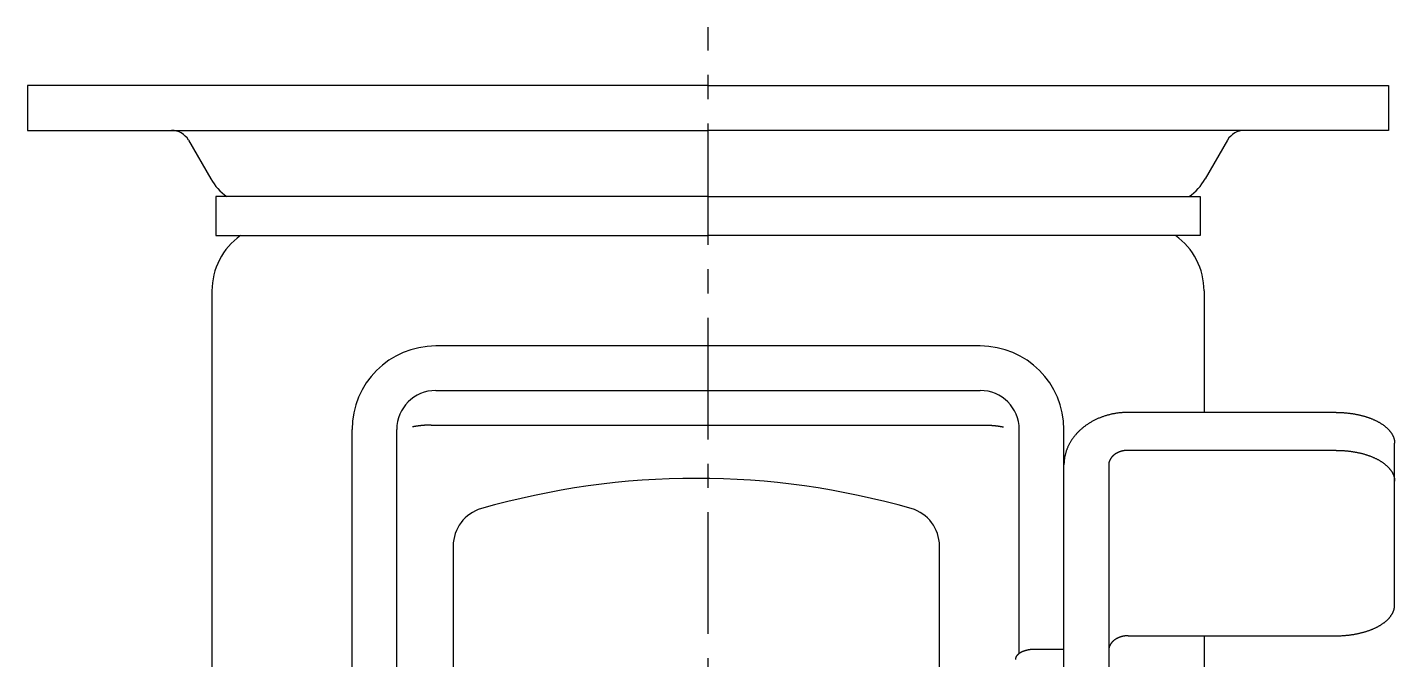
# Model space of a CAD drawing. Extents: x 1 to 225, y -6 to 248.
# Drawn here: x 15.6 to 85.9, y 103.2 to 135.7 of the extents above; entities that cross this region are included whole.
import ezdxf

# ---------------------------------------------------------------- set-up
doc = ezdxf.new("R2010")
doc.units = 0
doc.header["$LTSCALE"] = 5
doc.linetypes.add('CENTER', pattern=[2, 1.25, -0.25, 0.25, -0.25])
doc.layers.get('0').update_dxf_attribs({"linetype": 'CONTINUOUS'})
doc.layers.add('CENTER', color=1, linetype='CENTER')

msp = doc.modelspace()

# ---------------------------------------------------------------- linework, layer by layer
at = {"color": 7, "linetype": 'CONTINUOUS'}
for p, q in [((15.56705, 132.7), (15.56705, 130.4)), ((50.558877, 132.7), (15.56705, 132.7)), ((50.558877, 132.7), (85.550703, 132.7)), ((85.550703, 132.7), (85.550703, 130.4)), ((15.56705, 130.4), (50.558877, 130.4)), ((85.550703, 130.4), (50.558877, 130.4)), ((23.849372, 129.9), (25.004073, 127.9)), ((77.268381, 129.9), (76.113681, 127.9)), ((25.25231, 126.99), (25.25231, 124.99)), ((50.558877, 126.99), (25.25231, 126.99)), ((50.558877, 126.99), (75.865444, 126.99)), ((75.865444, 126.99), (75.865444, 124.99)), ((25.25231, 124.99), (50.558877, 124.99)), ((75.865444, 124.99), (50.558877, 124.99)), ((25.058877, 122.14), (25.058877, 98.447997)), ((76.058877, 122.14), (76.058877, 115.891636)), ((64.558877, 119.308858), (36.558877, 119.308858)), ((36.558877, 117.01761), (64.558877, 117.01761)), ((82.858877, 115.891636), (72.158877, 115.891636)), ((32.258877, 69), (32.258877, 115.008858)), ((34.558877, 69), (34.558877, 115.01761)), ((36.318877, 115.24), (64.798877, 115.24)), ((66.558877, 103.491525), (66.558877, 115.01761)), ((68.858877, 69), (68.858877, 115.008858)), ((82.858877, 113.941126), (72.158877, 113.941126)), ((85.858877, 105.992337), (85.858877, 114.301878)), ((71.158877, 113.189873), (71.158877, 71.070846)), ((37.458877, 109.020542), (37.458877, 80)), ((62.458877, 80), (62.458877, 109.020542)), ((72.158877, 104.402579), (82.858877, 104.402579)), ((76.058877, 104.402579), (76.058877, 98.447997)), ((68.858877, 103.703493), (67.358877, 103.703493))]:
    msp.add_line(p, q, dxfattribs=at)
for points in [[(72.1589, 115.892, 0), (72.1184, 115.891, 0), (72.0779, 115.891, 0), (72.0374, 115.89, 0), (71.997, 115.888, 0), (71.9565, 115.887, 0), (71.9161, 115.884, 0), (71.8757, 115.882, 0), (71.8354, 115.879, 0), (71.7951, 115.875, 0), (71.7549, 115.871, 0), (71.7148, 115.867, 0), (71.6747, 115.862, 0), (71.6346, 115.857, 0), (71.5947, 115.852, 0), (71.5548, 115.846, 0), (71.5151, 115.84, 0), (71.4754, 115.833, 0), (71.4358, 115.826, 0), (71.3964, 115.819, 0), (71.357, 115.811, 0), (71.3178, 115.802, 0), (71.2787, 115.794, 0), (71.2398, 115.785, 0), (71.2009, 115.775, 0), (71.1623, 115.765, 0), (71.1237, 115.755, 0), (71.0854, 115.745, 0), (71.0471, 115.734, 0), (71.0091, 115.722, 0), (70.9712, 115.711, 0), (70.9335, 115.698, 0), (70.896, 115.686, 0), (70.8587, 115.673, 0), (70.8216, 115.66, 0), (70.7847, 115.646, 0), (70.7479, 115.632, 0), (70.7114, 115.618, 0), (70.6752, 115.603, 0), (70.6391, 115.588, 0), (70.6033, 115.573, 0), (70.5677, 115.557, 0), (70.5323, 115.541, 0), (70.4972, 115.524, 0), (70.4623, 115.507, 0), (70.4277, 115.49, 0), (70.3934, 115.472, 0), (70.3593, 115.455, 0), (70.3255, 115.436, 0), (70.292, 115.418, 0), (70.2587, 115.399, 0), (70.2257, 115.38, 0), (70.1931, 115.36, 0), (70.1607, 115.34, 0), (70.1286, 115.32, 0), (70.0968, 115.299, 0), (70.0654, 115.278, 0), (70.0342, 115.257, 0), (70.0034, 115.236, 0), (69.9729, 115.214, 0), (69.9427, 115.192, 0), (69.9129, 115.169, 0), (69.8834, 115.147, 0), (69.8542, 115.124, 0), (69.8254, 115.1, 0), (69.797, 115.077, 0), (69.7689, 115.053, 0), (69.7411, 115.029, 0), (69.7137, 115.004, 0), (69.6867, 114.98, 0), (69.6601, 114.955, 0), (69.6338, 114.929, 0), (69.6079, 114.904, 0), (69.5824, 114.878, 0), (69.5573, 114.852, 0), (69.5326, 114.826, 0), (69.5083, 114.799, 0), (69.4844, 114.773, 0), (69.4608, 114.746, 0), (69.4377, 114.718, 0), (69.415, 114.691, 0), (69.3927, 114.663, 0), (69.3709, 114.635, 0), (69.3494, 114.607, 0), (69.3284, 114.579, 0), (69.3078, 114.55, 0), (69.2876, 114.522, 0), (69.2678, 114.493, 0), (69.2485, 114.463, 0), (69.2297, 114.434, 0), (69.2112, 114.405, 0), (69.1933, 114.375, 0), (69.1757, 114.345, 0), (69.1586, 114.315, 0), (69.142, 114.285, 0), (69.1258, 114.254, 0), (69.1101, 114.224, 0), (69.0948, 114.193, 0), (69.08, 114.162, 0), (69.0657, 114.131, 0), (69.0518, 114.1, 0), (69.0384, 114.069, 0), (69.0254, 114.037, 0), (69.013, 114.006, 0), (69.001, 113.974, 0), (68.9895, 113.942, 0), (68.9784, 113.91, 0), (68.9679, 113.878, 0), (68.9578, 113.846, 0), (68.9482, 113.814, 0), (68.9391, 113.782, 0), (68.9304, 113.749, 0), (68.9223, 113.717, 0), (68.9146, 113.684, 0), (68.9075, 113.652, 0), (68.9008, 113.619, 0), (68.8946, 113.586, 0), (68.8889, 113.553, 0), (68.8837, 113.521, 0), (68.879, 113.488, 0), (68.8748, 113.455, 0), (68.871, 113.422, 0), (68.8678, 113.389, 0), (68.8651, 113.356, 0), (68.8629, 113.322, 0), (68.8611, 113.289, 0), (68.8599, 113.256, 0), (68.8591, 113.223, 0), (68.8589, 113.19, 0)], [(82.8589, 115.892, 0), (82.8957, 115.892, 0), (82.9325, 115.891, 0), (82.9693, 115.891, 0), (83.0061, 115.89, 0), (83.0428, 115.889, 0), (83.0796, 115.887, 0), (83.1163, 115.886, 0), (83.1529, 115.884, 0), (83.1895, 115.882, 0), (83.2261, 115.88, 0), (83.2626, 115.877, 0), (83.2991, 115.874, 0), (83.3355, 115.871, 0), (83.3718, 115.868, 0), (83.408, 115.865, 0), (83.4441, 115.861, 0), (83.4802, 115.857, 0), (83.5162, 115.853, 0), (83.5521, 115.849, 0), (83.5878, 115.844, 0), (83.6235, 115.839, 0), (83.659, 115.834, 0), (83.6944, 115.829, 0), (83.7297, 115.823, 0), (83.7649, 115.817, 0), (83.7999, 115.811, 0), (83.8348, 115.805, 0), (83.8695, 115.799, 0), (83.9041, 115.792, 0), (83.9386, 115.785, 0), (83.9728, 115.778, 0), (84.0069, 115.771, 0), (84.0409, 115.763, 0), (84.0746, 115.755, 0), (84.1082, 115.747, 0), (84.1415, 115.739, 0), (84.1747, 115.731, 0), (84.2077, 115.722, 0), (84.2405, 115.713, 0), (84.2731, 115.704, 0), (84.3054, 115.695, 0), (84.3376, 115.685, 0), (84.3695, 115.675, 0), (84.4012, 115.665, 0), (84.4326, 115.655, 0), (84.4639, 115.645, 0), (84.4949, 115.634, 0), (84.5256, 115.624, 0), (84.5561, 115.613, 0), (84.5863, 115.602, 0), (84.6163, 115.59, 0), (84.646, 115.579, 0), (84.6754, 115.567, 0), (84.7046, 115.555, 0), (84.7335, 115.543, 0), (84.7621, 115.531, 0), (84.7904, 115.518, 0), (84.8184, 115.506, 0), (84.8461, 115.493, 0), (84.8736, 115.48, 0), (84.9007, 115.467, 0), (84.9275, 115.453, 0), (84.954, 115.44, 0), (84.9802, 115.426, 0), (85.0061, 115.412, 0), (85.0316, 115.398, 0), (85.0568, 115.384, 0), (85.0817, 115.369, 0), (85.1063, 115.355, 0), (85.1305, 115.34, 0), (85.1544, 115.325, 0), (85.1779, 115.31, 0), (85.2011, 115.295, 0), (85.2239, 115.28, 0), (85.2464, 115.264, 0), (85.2685, 115.249, 0), (85.2902, 115.233, 0), (85.3116, 115.217, 0), (85.3326, 115.201, 0), (85.3533, 115.185, 0), (85.3736, 115.169, 0), (85.3934, 115.152, 0), (85.4129, 115.136, 0), (85.4321, 115.119, 0), (85.4508, 115.102, 0), (85.4691, 115.085, 0), (85.4871, 115.068, 0), (85.5046, 115.051, 0), (85.5218, 115.034, 0), (85.5385, 115.017, 0), (85.5549, 114.999, 0), (85.5708, 114.982, 0), (85.5864, 114.964, 0), (85.6015, 114.946, 0), (85.6162, 114.928, 0), (85.6305, 114.91, 0), (85.6444, 114.892, 0), (85.6579, 114.874, 0), (85.6709, 114.856, 0), (85.6835, 114.837, 0), (85.6957, 114.819, 0), (85.7075, 114.801, 0), (85.7188, 114.782, 0), (85.7297, 114.763, 0), (85.7402, 114.745, 0), (85.7502, 114.726, 0), (85.7598, 114.707, 0), (85.769, 114.688, 0), (85.7777, 114.669, 0), (85.786, 114.65, 0), (85.7938, 114.631, 0), (85.8012, 114.612, 0), (85.8082, 114.593, 0), (85.8147, 114.574, 0), (85.8208, 114.554, 0), (85.8264, 114.535, 0), (85.8316, 114.516, 0), (85.8363, 114.496, 0), (85.8406, 114.477, 0), (85.8444, 114.458, 0), (85.8478, 114.438, 0), (85.8507, 114.419, 0), (85.8532, 114.399, 0), (85.8553, 114.38, 0), (85.8568, 114.36, 0), (85.858, 114.341, 0), (85.8587, 114.321, 0), (85.8589, 114.302, 0)], [(36.3189, 115.24, 0), (36.3114, 115.24, 0), (36.304, 115.24, 0), (36.2965, 115.24, 0), (36.2891, 115.24, 0), (36.2816, 115.24, 0), (36.2742, 115.24, 0), (36.2667, 115.24, 0), (36.2592, 115.24, 0), (36.2518, 115.24, 0), (36.2443, 115.239, 0), (36.2369, 115.239, 0), (36.2294, 115.239, 0), (36.222, 115.239, 0), (36.2145, 115.239, 0), (36.2071, 115.239, 0), (36.1996, 115.239, 0), (36.1922, 115.238, 0), (36.1847, 115.238, 0), (36.1773, 115.238, 0), (36.1698, 115.238, 0), (36.1623, 115.237, 0), (36.1549, 115.237, 0), (36.1474, 115.237, 0), (36.14, 115.237, 0), (36.1325, 115.236, 0), (36.1251, 115.236, 0), (36.1176, 115.236, 0), (36.1102, 115.235, 0), (36.1027, 115.235, 0), (36.0953, 115.235, 0), (36.0878, 115.234, 0), (36.0804, 115.234, 0), (36.0729, 115.234, 0), (36.0655, 115.233, 0), (36.058, 115.233, 0), (36.0506, 115.232, 0), (36.0431, 115.232, 0), (36.0357, 115.232, 0), (36.0282, 115.231, 0), (36.0208, 115.231, 0), (36.0133, 115.23, 0), (36.0059, 115.23, 0), (35.9984, 115.229, 0), (35.991, 115.229, 0), (35.9835, 115.228, 0), (35.9761, 115.228, 0), (35.9686, 115.227, 0), (35.9612, 115.227, 0), (35.9537, 115.226, 0), (35.9463, 115.225, 0), (35.9388, 115.225, 0), (35.9314, 115.224, 0), (35.9239, 115.224, 0), (35.9165, 115.223, 0), (35.909, 115.222, 0), (35.9016, 115.222, 0), (35.8941, 115.221, 0), (35.8867, 115.22, 0), (35.8793, 115.22, 0), (35.8718, 115.219, 0), (35.8644, 115.218, 0), (35.8569, 115.218, 0), (35.8495, 115.217, 0), (35.842, 115.216, 0), (35.8346, 115.215, 0), (35.8271, 115.215, 0), (35.8197, 115.214, 0), (35.8123, 115.213, 0), (35.8048, 115.212, 0), (35.7974, 115.212, 0), (35.7899, 115.211, 0), (35.7825, 115.21, 0), (35.775, 115.209, 0), (35.7676, 115.208, 0), (35.7602, 115.207, 0), (35.7527, 115.206, 0), (35.7453, 115.206, 0), (35.7379, 115.205, 0), (35.7304, 115.204, 0), (35.723, 115.203, 0), (35.7155, 115.202, 0), (35.7081, 115.201, 0), (35.7007, 115.2, 0), (35.6932, 115.199, 0), (35.6858, 115.198, 0), (35.6784, 115.197, 0), (35.6709, 115.196, 0), (35.6635, 115.195, 0), (35.6561, 115.194, 0), (35.6486, 115.193, 0), (35.6412, 115.192, 0), (35.6338, 115.191, 0), (35.6263, 115.19, 0), (35.6189, 115.189, 0), (35.6115, 115.188, 0), (35.604, 115.186, 0), (35.5966, 115.185, 0), (35.5892, 115.184, 0), (35.5817, 115.183, 0), (35.5743, 115.182, 0), (35.5669, 115.181, 0), (35.5595, 115.18, 0), (35.552, 115.178, 0), (35.5446, 115.177, 0), (35.5372, 115.176, 0), (35.5297, 115.175, 0), (35.5223, 115.174, 0), (35.5149, 115.172, 0), (35.5075, 115.171, 0), (35.5, 115.17, 0), (35.4926, 115.168, 0), (35.4852, 115.167, 0), (35.4778, 115.166, 0), (35.4704, 115.165, 0), (35.4629, 115.163, 0), (35.4555, 115.162, 0), (35.4481, 115.161, 0), (35.4407, 115.159, 0), (35.4333, 115.158, 0), (35.4258, 115.156, 0), (35.4184, 115.155, 0), (35.411, 115.154, 0), (35.4036, 115.152, 0), (35.3962, 115.151, 0), (35.3888, 115.149, 0), (35.3814, 115.148, 0), (35.3739, 115.146, 0), (35.3665, 115.145, 0)], [(64.7989, 115.24, 0), (64.8063, 115.24, 0), (64.8138, 115.24, 0), (64.8212, 115.24, 0), (64.8287, 115.24, 0), (64.8361, 115.24, 0), (64.8436, 115.24, 0), (64.8511, 115.24, 0), (64.8585, 115.24, 0), (64.866, 115.24, 0), (64.8734, 115.239, 0), (64.8809, 115.239, 0), (64.8883, 115.239, 0), (64.8958, 115.239, 0), (64.9032, 115.239, 0), (64.9107, 115.239, 0), (64.9181, 115.239, 0), (64.9256, 115.238, 0), (64.933, 115.238, 0), (64.9405, 115.238, 0), (64.948, 115.238, 0), (64.9554, 115.237, 0), (64.9629, 115.237, 0), (64.9703, 115.237, 0), (64.9778, 115.237, 0), (64.9852, 115.236, 0), (64.9927, 115.236, 0), (65.0001, 115.236, 0), (65.0076, 115.235, 0), (65.015, 115.235, 0), (65.0225, 115.235, 0), (65.0299, 115.234, 0), (65.0374, 115.234, 0), (65.0448, 115.234, 0), (65.0523, 115.233, 0), (65.0597, 115.233, 0), (65.0672, 115.232, 0), (65.0746, 115.232, 0), (65.0821, 115.232, 0), (65.0895, 115.231, 0), (65.097, 115.231, 0), (65.1044, 115.23, 0), (65.1119, 115.23, 0), (65.1193, 115.229, 0), (65.1268, 115.229, 0), (65.1342, 115.228, 0), (65.1417, 115.228, 0), (65.1491, 115.227, 0), (65.1566, 115.227, 0), (65.164, 115.226, 0), (65.1715, 115.225, 0), (65.1789, 115.225, 0), (65.1864, 115.224, 0), (65.1938, 115.224, 0), (65.2013, 115.223, 0), (65.2087, 115.222, 0), (65.2162, 115.222, 0), (65.2236, 115.221, 0), (65.2311, 115.22, 0), (65.2385, 115.22, 0), (65.2459, 115.219, 0), (65.2534, 115.218, 0), (65.2608, 115.218, 0), (65.2683, 115.217, 0), (65.2757, 115.216, 0), (65.2832, 115.215, 0), (65.2906, 115.215, 0), (65.2981, 115.214, 0), (65.3055, 115.213, 0), (65.3129, 115.212, 0), (65.3204, 115.212, 0), (65.3278, 115.211, 0), (65.3353, 115.21, 0), (65.3427, 115.209, 0), (65.3501, 115.208, 0), (65.3576, 115.207, 0), (65.365, 115.206, 0), (65.3725, 115.206, 0), (65.3799, 115.205, 0), (65.3873, 115.204, 0), (65.3948, 115.203, 0), (65.4022, 115.202, 0), (65.4097, 115.201, 0), (65.4171, 115.2, 0), (65.4245, 115.199, 0), (65.432, 115.198, 0), (65.4394, 115.197, 0), (65.4468, 115.196, 0), (65.4543, 115.195, 0), (65.4617, 115.194, 0), (65.4691, 115.193, 0), (65.4766, 115.192, 0), (65.484, 115.191, 0), (65.4914, 115.19, 0), (65.4989, 115.189, 0), (65.5063, 115.188, 0), (65.5137, 115.186, 0), (65.5212, 115.185, 0), (65.5286, 115.184, 0), (65.536, 115.183, 0), (65.5434, 115.182, 0), (65.5509, 115.181, 0), (65.5583, 115.18, 0), (65.5657, 115.178, 0), (65.5732, 115.177, 0), (65.5806, 115.176, 0), (65.588, 115.175, 0), (65.5954, 115.174, 0), (65.6029, 115.172, 0), (65.6103, 115.171, 0), (65.6177, 115.17, 0), (65.6251, 115.168, 0), (65.6325, 115.167, 0), (65.64, 115.166, 0), (65.6474, 115.165, 0), (65.6548, 115.163, 0), (65.6622, 115.162, 0), (65.6697, 115.161, 0), (65.6771, 115.159, 0), (65.6845, 115.158, 0), (65.6919, 115.156, 0), (65.6993, 115.155, 0), (65.7067, 115.154, 0), (65.7142, 115.152, 0), (65.7216, 115.151, 0), (65.729, 115.149, 0), (65.7364, 115.148, 0), (65.7438, 115.146, 0), (65.7512, 115.145, 0)], [(72.1589, 113.941, 0), (72.1466, 113.941, 0), (72.1343, 113.941, 0), (72.1221, 113.941, 0), (72.1098, 113.94, 0), (72.0976, 113.94, 0), (72.0853, 113.939, 0), (72.0731, 113.938, 0), (72.0609, 113.938, 0), (72.0487, 113.937, 0), (72.0365, 113.935, 0), (72.0243, 113.934, 0), (72.0121, 113.933, 0), (72, 113.932, 0), (71.9879, 113.93, 0), (71.9758, 113.928, 0), (71.9638, 113.927, 0), (71.9518, 113.925, 0), (71.9398, 113.923, 0), (71.9278, 113.921, 0), (71.9159, 113.919, 0), (71.904, 113.916, 0), (71.8922, 113.914, 0), (71.8804, 113.911, 0), (71.8686, 113.909, 0), (71.8569, 113.906, 0), (71.8452, 113.903, 0), (71.8336, 113.9, 0), (71.822, 113.897, 0), (71.8105, 113.894, 0), (71.799, 113.891, 0), (71.7876, 113.887, 0), (71.7762, 113.884, 0), (71.7649, 113.88, 0), (71.7536, 113.877, 0), (71.7424, 113.873, 0), (71.7313, 113.869, 0), (71.7203, 113.865, 0), (71.7093, 113.861, 0), (71.6983, 113.857, 0), (71.6875, 113.852, 0), (71.6767, 113.848, 0), (71.666, 113.844, 0), (71.6553, 113.839, 0), (71.6448, 113.834, 0), (71.6343, 113.829, 0), (71.6239, 113.825, 0), (71.6136, 113.82, 0), (71.6033, 113.815, 0), (71.5931, 113.809, 0), (71.5831, 113.804, 0), (71.5731, 113.799, 0), (71.5632, 113.793, 0), (71.5534, 113.788, 0), (71.5436, 113.782, 0), (71.534, 113.776, 0), (71.5245, 113.771, 0), (71.515, 113.765, 0), (71.5057, 113.759, 0), (71.4965, 113.753, 0), (71.4873, 113.747, 0), (71.4783, 113.74, 0), (71.4693, 113.734, 0), (71.4605, 113.728, 0), (71.4518, 113.721, 0), (71.4431, 113.715, 0), (71.4346, 113.708, 0), (71.4262, 113.701, 0), (71.4179, 113.694, 0), (71.4097, 113.688, 0), (71.4017, 113.681, 0), (71.3937, 113.674, 0), (71.3859, 113.666, 0), (71.3781, 113.659, 0), (71.3705, 113.652, 0), (71.363, 113.645, 0), (71.3557, 113.637, 0), (71.3484, 113.63, 0), (71.3413, 113.622, 0), (71.3343, 113.615, 0), (71.3274, 113.607, 0), (71.3207, 113.6, 0), (71.314, 113.592, 0), (71.3075, 113.584, 0), (71.3011, 113.576, 0), (71.2949, 113.568, 0), (71.2888, 113.56, 0), (71.2828, 113.552, 0), (71.277, 113.544, 0), (71.2712, 113.536, 0), (71.2657, 113.528, 0), (71.2602, 113.519, 0), (71.2549, 113.511, 0), (71.2497, 113.503, 0), (71.2447, 113.494, 0), (71.2398, 113.486, 0), (71.235, 113.477, 0), (71.2304, 113.469, 0), (71.2259, 113.46, 0), (71.2215, 113.452, 0), (71.2173, 113.443, 0), (71.2133, 113.434, 0), (71.2093, 113.426, 0), (71.2056, 113.417, 0), (71.2019, 113.408, 0), (71.1984, 113.399, 0), (71.1951, 113.39, 0), (71.1919, 113.381, 0), (71.1888, 113.372, 0), (71.1859, 113.363, 0), (71.1832, 113.354, 0), (71.1806, 113.345, 0), (71.1781, 113.336, 0), (71.1758, 113.327, 0), (71.1736, 113.318, 0), (71.1716, 113.309, 0), (71.1697, 113.3, 0), (71.168, 113.291, 0), (71.1664, 113.282, 0), (71.165, 113.273, 0), (71.1637, 113.264, 0), (71.1626, 113.254, 0), (71.1616, 113.245, 0), (71.1608, 113.236, 0), (71.1601, 113.227, 0), (71.1596, 113.218, 0), (71.1592, 113.208, 0), (71.159, 113.199, 0), (71.1589, 113.19, 0)], [(82.8589, 113.941, 0), (82.8957, 113.941, 0), (82.9325, 113.941, 0), (82.9693, 113.94, 0), (83.0061, 113.939, 0), (83.0428, 113.938, 0), (83.0796, 113.937, 0), (83.1163, 113.935, 0), (83.1529, 113.933, 0), (83.1895, 113.931, 0), (83.2261, 113.929, 0), (83.2626, 113.927, 0), (83.2991, 113.924, 0), (83.3355, 113.921, 0), (83.3718, 113.918, 0), (83.408, 113.914, 0), (83.4441, 113.911, 0), (83.4802, 113.907, 0), (83.5162, 113.902, 0), (83.5521, 113.898, 0), (83.5878, 113.893, 0), (83.6235, 113.889, 0), (83.659, 113.884, 0), (83.6944, 113.878, 0), (83.7297, 113.873, 0), (83.7649, 113.867, 0), (83.7999, 113.861, 0), (83.8348, 113.855, 0), (83.8695, 113.848, 0), (83.9041, 113.842, 0), (83.9386, 113.835, 0), (83.9728, 113.827, 0), (84.0069, 113.82, 0), (84.0409, 113.813, 0), (84.0746, 113.805, 0), (84.1082, 113.797, 0), (84.1415, 113.788, 0), (84.1747, 113.78, 0), (84.2077, 113.771, 0), (84.2405, 113.762, 0), (84.2731, 113.753, 0), (84.3054, 113.744, 0), (84.3376, 113.735, 0), (84.3695, 113.725, 0), (84.4012, 113.715, 0), (84.4326, 113.705, 0), (84.4639, 113.694, 0), (84.4949, 113.684, 0), (84.5256, 113.673, 0), (84.5561, 113.662, 0), (84.5863, 113.651, 0), (84.6163, 113.64, 0), (84.646, 113.628, 0), (84.6754, 113.617, 0), (84.7046, 113.605, 0), (84.7335, 113.593, 0), (84.7621, 113.58, 0), (84.7904, 113.568, 0), (84.8184, 113.555, 0), (84.8461, 113.542, 0), (84.8736, 113.529, 0), (84.9007, 113.516, 0), (84.9275, 113.503, 0), (84.954, 113.489, 0), (84.9802, 113.475, 0), (85.0061, 113.462, 0), (85.0316, 113.448, 0), (85.0568, 113.433, 0), (85.0817, 113.419, 0), (85.1063, 113.404, 0), (85.1305, 113.39, 0), (85.1544, 113.375, 0), (85.1779, 113.36, 0), (85.2011, 113.345, 0), (85.2239, 113.329, 0), (85.2464, 113.314, 0), (85.2685, 113.298, 0), (85.2902, 113.283, 0), (85.3116, 113.267, 0), (85.3326, 113.251, 0), (85.3533, 113.235, 0), (85.3736, 113.218, 0), (85.3934, 113.202, 0), (85.4129, 113.185, 0), (85.4321, 113.169, 0), (85.4508, 113.152, 0), (85.4691, 113.135, 0), (85.4871, 113.118, 0), (85.5046, 113.101, 0), (85.5218, 113.084, 0), (85.5385, 113.066, 0), (85.5549, 113.049, 0), (85.5708, 113.031, 0), (85.5864, 113.013, 0), (85.6015, 112.996, 0), (85.6162, 112.978, 0), (85.6305, 112.96, 0), (85.6444, 112.942, 0), (85.6579, 112.924, 0), (85.6709, 112.905, 0), (85.6835, 112.887, 0), (85.6957, 112.869, 0), (85.7075, 112.85, 0), (85.7188, 112.831, 0), (85.7297, 112.813, 0), (85.7402, 112.794, 0), (85.7502, 112.775, 0), (85.7598, 112.757, 0), (85.769, 112.738, 0), (85.7777, 112.719, 0), (85.786, 112.7, 0), (85.7938, 112.681, 0), (85.8012, 112.662, 0), (85.8082, 112.642, 0), (85.8147, 112.623, 0), (85.8208, 112.604, 0), (85.8264, 112.585, 0), (85.8316, 112.565, 0), (85.8363, 112.546, 0), (85.8406, 112.527, 0), (85.8444, 112.507, 0), (85.8478, 112.488, 0), (85.8507, 112.468, 0), (85.8532, 112.449, 0), (85.8553, 112.429, 0), (85.8568, 112.41, 0), (85.858, 112.39, 0), (85.8587, 112.371, 0), (85.8589, 112.351, 0)], [(82.8589, 104.403, 0), (82.8957, 104.403, 0), (82.9325, 104.403, 0), (82.9693, 104.404, 0), (83.0061, 104.404, 0), (83.0428, 104.406, 0), (83.0796, 104.407, 0), (83.1163, 104.408, 0), (83.1529, 104.41, 0), (83.1895, 104.412, 0), (83.2261, 104.415, 0), (83.2626, 104.417, 0), (83.2991, 104.42, 0), (83.3355, 104.423, 0), (83.3718, 104.426, 0), (83.408, 104.429, 0), (83.4441, 104.433, 0), (83.4802, 104.437, 0), (83.5162, 104.441, 0), (83.5521, 104.446, 0), (83.5878, 104.45, 0), (83.6235, 104.455, 0), (83.659, 104.46, 0), (83.6944, 104.465, 0), (83.7297, 104.471, 0), (83.7649, 104.477, 0), (83.7999, 104.483, 0), (83.8348, 104.489, 0), (83.8695, 104.496, 0), (83.9041, 104.502, 0), (83.9386, 104.509, 0), (83.9728, 104.516, 0), (84.0069, 104.524, 0), (84.0409, 104.531, 0), (84.0746, 104.539, 0), (84.1082, 104.547, 0), (84.1415, 104.555, 0), (84.1747, 104.564, 0), (84.2077, 104.572, 0), (84.2405, 104.581, 0), (84.2731, 104.59, 0), (84.3054, 104.6, 0), (84.3376, 104.609, 0), (84.3695, 104.619, 0), (84.4012, 104.629, 0), (84.4326, 104.639, 0), (84.4639, 104.649, 0), (84.4949, 104.66, 0), (84.5256, 104.671, 0), (84.5561, 104.681, 0), (84.5863, 104.693, 0), (84.6163, 104.704, 0), (84.646, 104.715, 0), (84.6754, 104.727, 0), (84.7046, 104.739, 0), (84.7335, 104.751, 0), (84.7621, 104.763, 0), (84.7904, 104.776, 0), (84.8184, 104.789, 0), (84.8461, 104.801, 0), (84.8736, 104.814, 0), (84.9007, 104.828, 0), (84.9275, 104.841, 0), (84.954, 104.854, 0), (84.9802, 104.868, 0), (85.0061, 104.882, 0), (85.0316, 104.896, 0), (85.0568, 104.91, 0), (85.0817, 104.925, 0), (85.1063, 104.939, 0), (85.1305, 104.954, 0), (85.1544, 104.969, 0), (85.1779, 104.984, 0), (85.2011, 104.999, 0), (85.2239, 105.014, 0), (85.2464, 105.03, 0), (85.2685, 105.045, 0), (85.2902, 105.061, 0), (85.3116, 105.077, 0), (85.3326, 105.093, 0), (85.3533, 105.109, 0), (85.3736, 105.125, 0), (85.3934, 105.142, 0), (85.4129, 105.158, 0), (85.4321, 105.175, 0), (85.4508, 105.192, 0), (85.4691, 105.209, 0), (85.4871, 105.226, 0), (85.5046, 105.243, 0), (85.5218, 105.26, 0), (85.5385, 105.278, 0), (85.5549, 105.295, 0), (85.5708, 105.313, 0), (85.5864, 105.33, 0), (85.6015, 105.348, 0), (85.6162, 105.366, 0), (85.6305, 105.384, 0), (85.6444, 105.402, 0), (85.6579, 105.42, 0), (85.6709, 105.438, 0), (85.6835, 105.457, 0), (85.6957, 105.475, 0), (85.7075, 105.494, 0), (85.7188, 105.512, 0), (85.7297, 105.531, 0), (85.7402, 105.55, 0), (85.7502, 105.568, 0), (85.7598, 105.587, 0), (85.769, 105.606, 0), (85.7777, 105.625, 0), (85.786, 105.644, 0), (85.7938, 105.663, 0), (85.8012, 105.682, 0), (85.8082, 105.701, 0), (85.8147, 105.721, 0), (85.8208, 105.74, 0), (85.8264, 105.759, 0), (85.8316, 105.778, 0), (85.8363, 105.798, 0), (85.8406, 105.817, 0), (85.8444, 105.837, 0), (85.8478, 105.856, 0), (85.8507, 105.875, 0), (85.8532, 105.895, 0), (85.8553, 105.914, 0), (85.8568, 105.934, 0), (85.858, 105.953, 0), (85.8587, 105.973, 0), (85.8589, 105.992, 0)], [(72.1589, 104.403, 0), (72.1466, 104.403, 0), (72.1343, 104.402, 0), (72.1221, 104.402, 0), (72.1098, 104.402, 0), (72.0976, 104.401, 0), (72.0853, 104.401, 0), (72.0731, 104.4, 0), (72.0609, 104.399, 0), (72.0487, 104.398, 0), (72.0365, 104.397, 0), (72.0243, 104.396, 0), (72.0121, 104.394, 0), (72, 104.393, 0), (71.9879, 104.392, 0), (71.9758, 104.39, 0), (71.9638, 104.388, 0), (71.9518, 104.386, 0), (71.9398, 104.384, 0), (71.9278, 104.382, 0), (71.9159, 104.38, 0), (71.904, 104.378, 0), (71.8922, 104.375, 0), (71.8804, 104.373, 0), (71.8686, 104.37, 0), (71.8569, 104.368, 0), (71.8452, 104.365, 0), (71.8336, 104.362, 0), (71.822, 104.359, 0), (71.8105, 104.356, 0), (71.799, 104.352, 0), (71.7876, 104.349, 0), (71.7762, 104.345, 0), (71.7649, 104.342, 0), (71.7536, 104.338, 0), (71.7424, 104.334, 0), (71.7313, 104.33, 0), (71.7203, 104.326, 0), (71.7093, 104.322, 0), (71.6983, 104.318, 0), (71.6875, 104.314, 0), (71.6767, 104.309, 0), (71.666, 104.305, 0), (71.6553, 104.3, 0), (71.6448, 104.296, 0), (71.6343, 104.291, 0), (71.6239, 104.286, 0), (71.6136, 104.281, 0), (71.6033, 104.276, 0), (71.5931, 104.271, 0), (71.5831, 104.266, 0), (71.5731, 104.26, 0), (71.5632, 104.255, 0), (71.5534, 104.249, 0), (71.5436, 104.244, 0), (71.534, 104.238, 0), (71.5245, 104.232, 0), (71.515, 104.226, 0), (71.5057, 104.22, 0), (71.4965, 104.214, 0), (71.4873, 104.208, 0), (71.4783, 104.202, 0), (71.4693, 104.195, 0), (71.4605, 104.189, 0), (71.4518, 104.183, 0), (71.4431, 104.176, 0), (71.4346, 104.169, 0), (71.4262, 104.163, 0), (71.4179, 104.156, 0), (71.4097, 104.149, 0), (71.4017, 104.142, 0), (71.3937, 104.135, 0), (71.3859, 104.128, 0), (71.3781, 104.121, 0), (71.3705, 104.114, 0), (71.363, 104.106, 0), (71.3557, 104.099, 0), (71.3484, 104.091, 0), (71.3413, 104.084, 0), (71.3343, 104.076, 0), (71.3274, 104.069, 0), (71.3207, 104.061, 0), (71.314, 104.053, 0), (71.3075, 104.045, 0), (71.3011, 104.038, 0), (71.2949, 104.03, 0), (71.2888, 104.022, 0), (71.2828, 104.014, 0), (71.277, 104.005, 0), (71.2712, 103.997, 0), (71.2657, 103.989, 0), (71.2602, 103.981, 0), (71.2549, 103.973, 0), (71.2497, 103.964, 0), (71.2447, 103.956, 0), (71.2398, 103.947, 0), (71.235, 103.939, 0), (71.2304, 103.93, 0), (71.2259, 103.922, 0), (71.2215, 103.913, 0), (71.2173, 103.904, 0), (71.2133, 103.896, 0), (71.2093, 103.887, 0), (71.2056, 103.878, 0), (71.2019, 103.869, 0), (71.1984, 103.861, 0), (71.1951, 103.852, 0), (71.1919, 103.843, 0), (71.1888, 103.834, 0), (71.1859, 103.825, 0), (71.1832, 103.816, 0), (71.1806, 103.807, 0), (71.1781, 103.798, 0), (71.1758, 103.789, 0), (71.1736, 103.78, 0), (71.1716, 103.771, 0), (71.1697, 103.762, 0), (71.168, 103.752, 0), (71.1664, 103.743, 0), (71.165, 103.734, 0), (71.1637, 103.725, 0), (71.1626, 103.716, 0), (71.1616, 103.707, 0), (71.1608, 103.697, 0), (71.1601, 103.688, 0), (71.1596, 103.679, 0), (71.1592, 103.67, 0), (71.159, 103.661, 0), (71.1589, 103.651, 0)], [(67.3589, 103.703, 0), (67.3466, 103.703, 0), (67.3343, 103.703, 0), (67.3221, 103.703, 0), (67.3098, 103.703, 0), (67.2976, 103.702, 0), (67.2853, 103.702, 0), (67.2731, 103.702, 0), (67.2609, 103.701, 0), (67.2487, 103.7, 0), (67.2365, 103.7, 0), (67.2243, 103.699, 0), (67.2121, 103.698, 0), (67.2, 103.697, 0), (67.1879, 103.696, 0), (67.1758, 103.695, 0), (67.1638, 103.693, 0), (67.1518, 103.692, 0), (67.1398, 103.691, 0), (67.1278, 103.689, 0), (67.1159, 103.688, 0), (67.104, 103.686, 0), (67.0922, 103.684, 0), (67.0804, 103.683, 0), (67.0686, 103.681, 0), (67.0569, 103.679, 0), (67.0452, 103.677, 0), (67.0336, 103.675, 0), (67.022, 103.673, 0), (67.0105, 103.67, 0), (66.999, 103.668, 0), (66.9876, 103.666, 0), (66.9762, 103.663, 0), (66.9649, 103.661, 0), (66.9536, 103.658, 0), (66.9424, 103.655, 0), (66.9313, 103.653, 0), (66.9203, 103.65, 0), (66.9093, 103.647, 0), (66.8983, 103.644, 0), (66.8875, 103.641, 0), (66.8767, 103.638, 0), (66.866, 103.635, 0), (66.8553, 103.631, 0), (66.8448, 103.628, 0), (66.8343, 103.625, 0), (66.8239, 103.621, 0), (66.8136, 103.618, 0), (66.8033, 103.614, 0), (66.7931, 103.611, 0), (66.7831, 103.607, 0), (66.7731, 103.603, 0), (66.7632, 103.599, 0), (66.7534, 103.595, 0), (66.7436, 103.591, 0), (66.734, 103.587, 0), (66.7245, 103.583, 0), (66.715, 103.579, 0), (66.7057, 103.575, 0), (66.6965, 103.571, 0), (66.6873, 103.566, 0), (66.6783, 103.562, 0), (66.6693, 103.557, 0), (66.6605, 103.553, 0), (66.6518, 103.548, 0), (66.6431, 103.544, 0), (66.6346, 103.539, 0), (66.6262, 103.534, 0), (66.6179, 103.529, 0), (66.6097, 103.525, 0), (66.6017, 103.52, 0), (66.5937, 103.515, 0), (66.5859, 103.51, 0), (66.5781, 103.505, 0), (66.5705, 103.5, 0), (66.563, 103.494, 0), (66.5557, 103.489, 0), (66.5484, 103.484, 0), (66.5413, 103.479, 0), (66.5343, 103.473, 0), (66.5274, 103.468, 0), (66.5207, 103.463, 0), (66.514, 103.457, 0), (66.5075, 103.452, 0), (66.5011, 103.446, 0), (66.4949, 103.44, 0), (66.4888, 103.435, 0), (66.4828, 103.429, 0), (66.477, 103.423, 0), (66.4712, 103.418, 0), (66.4657, 103.412, 0), (66.4602, 103.406, 0), (66.4549, 103.4, 0), (66.4497, 103.394, 0), (66.4447, 103.388, 0), (66.4398, 103.382, 0), (66.435, 103.376, 0), (66.4304, 103.37, 0), (66.4259, 103.364, 0), (66.4215, 103.358, 0), (66.4173, 103.352, 0), (66.4133, 103.346, 0), (66.4093, 103.34, 0), (66.4056, 103.334, 0), (66.4019, 103.327, 0), (66.3984, 103.321, 0), (66.3951, 103.315, 0), (66.3919, 103.309, 0), (66.3888, 103.302, 0), (66.3859, 103.296, 0), (66.3832, 103.29, 0), (66.3806, 103.283, 0), (66.3781, 103.277, 0), (66.3758, 103.271, 0), (66.3736, 103.264, 0), (66.3716, 103.258, 0), (66.3697, 103.251, 0), (66.368, 103.245, 0), (66.3664, 103.238, 0), (66.365, 103.232, 0), (66.3637, 103.226, 0), (66.3626, 103.219, 0), (66.3616, 103.213, 0), (66.3608, 103.206, 0), (66.3601, 103.2, 0), (66.3596, 103.193, 0), (66.3592, 103.187, 0), (66.359, 103.18, 0), (66.3589, 103.174, 0)]]:
    msp.add_polyline3d(points, dxfattribs=at)
for centre, radius, start, end in [((22.983347, 129.4), 1, 30, 90), ((78.134407, 129.4), 1, 90, 150), ((27.602149, 129.4), 3, 210, 233.449602), ((73.515605, 129.4), 3, 306.550398, 330), ((28.558877, 122.14), 3.5, 125.483204, 180), ((72.558877, 122.14), 3.5, 0, 54.516796), ((36.558877, 115.008858), 4.3, 90, 180), ((64.558877, 115.008858), 4.3, 0, 90), ((36.558877, 115.01761), 2, 90, 180), ((64.558877, 115.01761), 2, 0, 90), ((49.958877, 72.5), 40, 73.959558, 106.040442), ((39.458877, 109.020542), 2, 106.040442, 180), ((60.458877, 109.020542), 2, 0, 73.959558)]:
    msp.add_arc(centre, radius, start, end, dxfattribs=at)
at = {"layer": 'CENTER', "color": 1, "linetype": 'CENTER'}
msp.add_line((50.558877, 44.5045), (50.558877, 135.7), dxfattribs=at)

doc.saveas('drawing.dxf')
